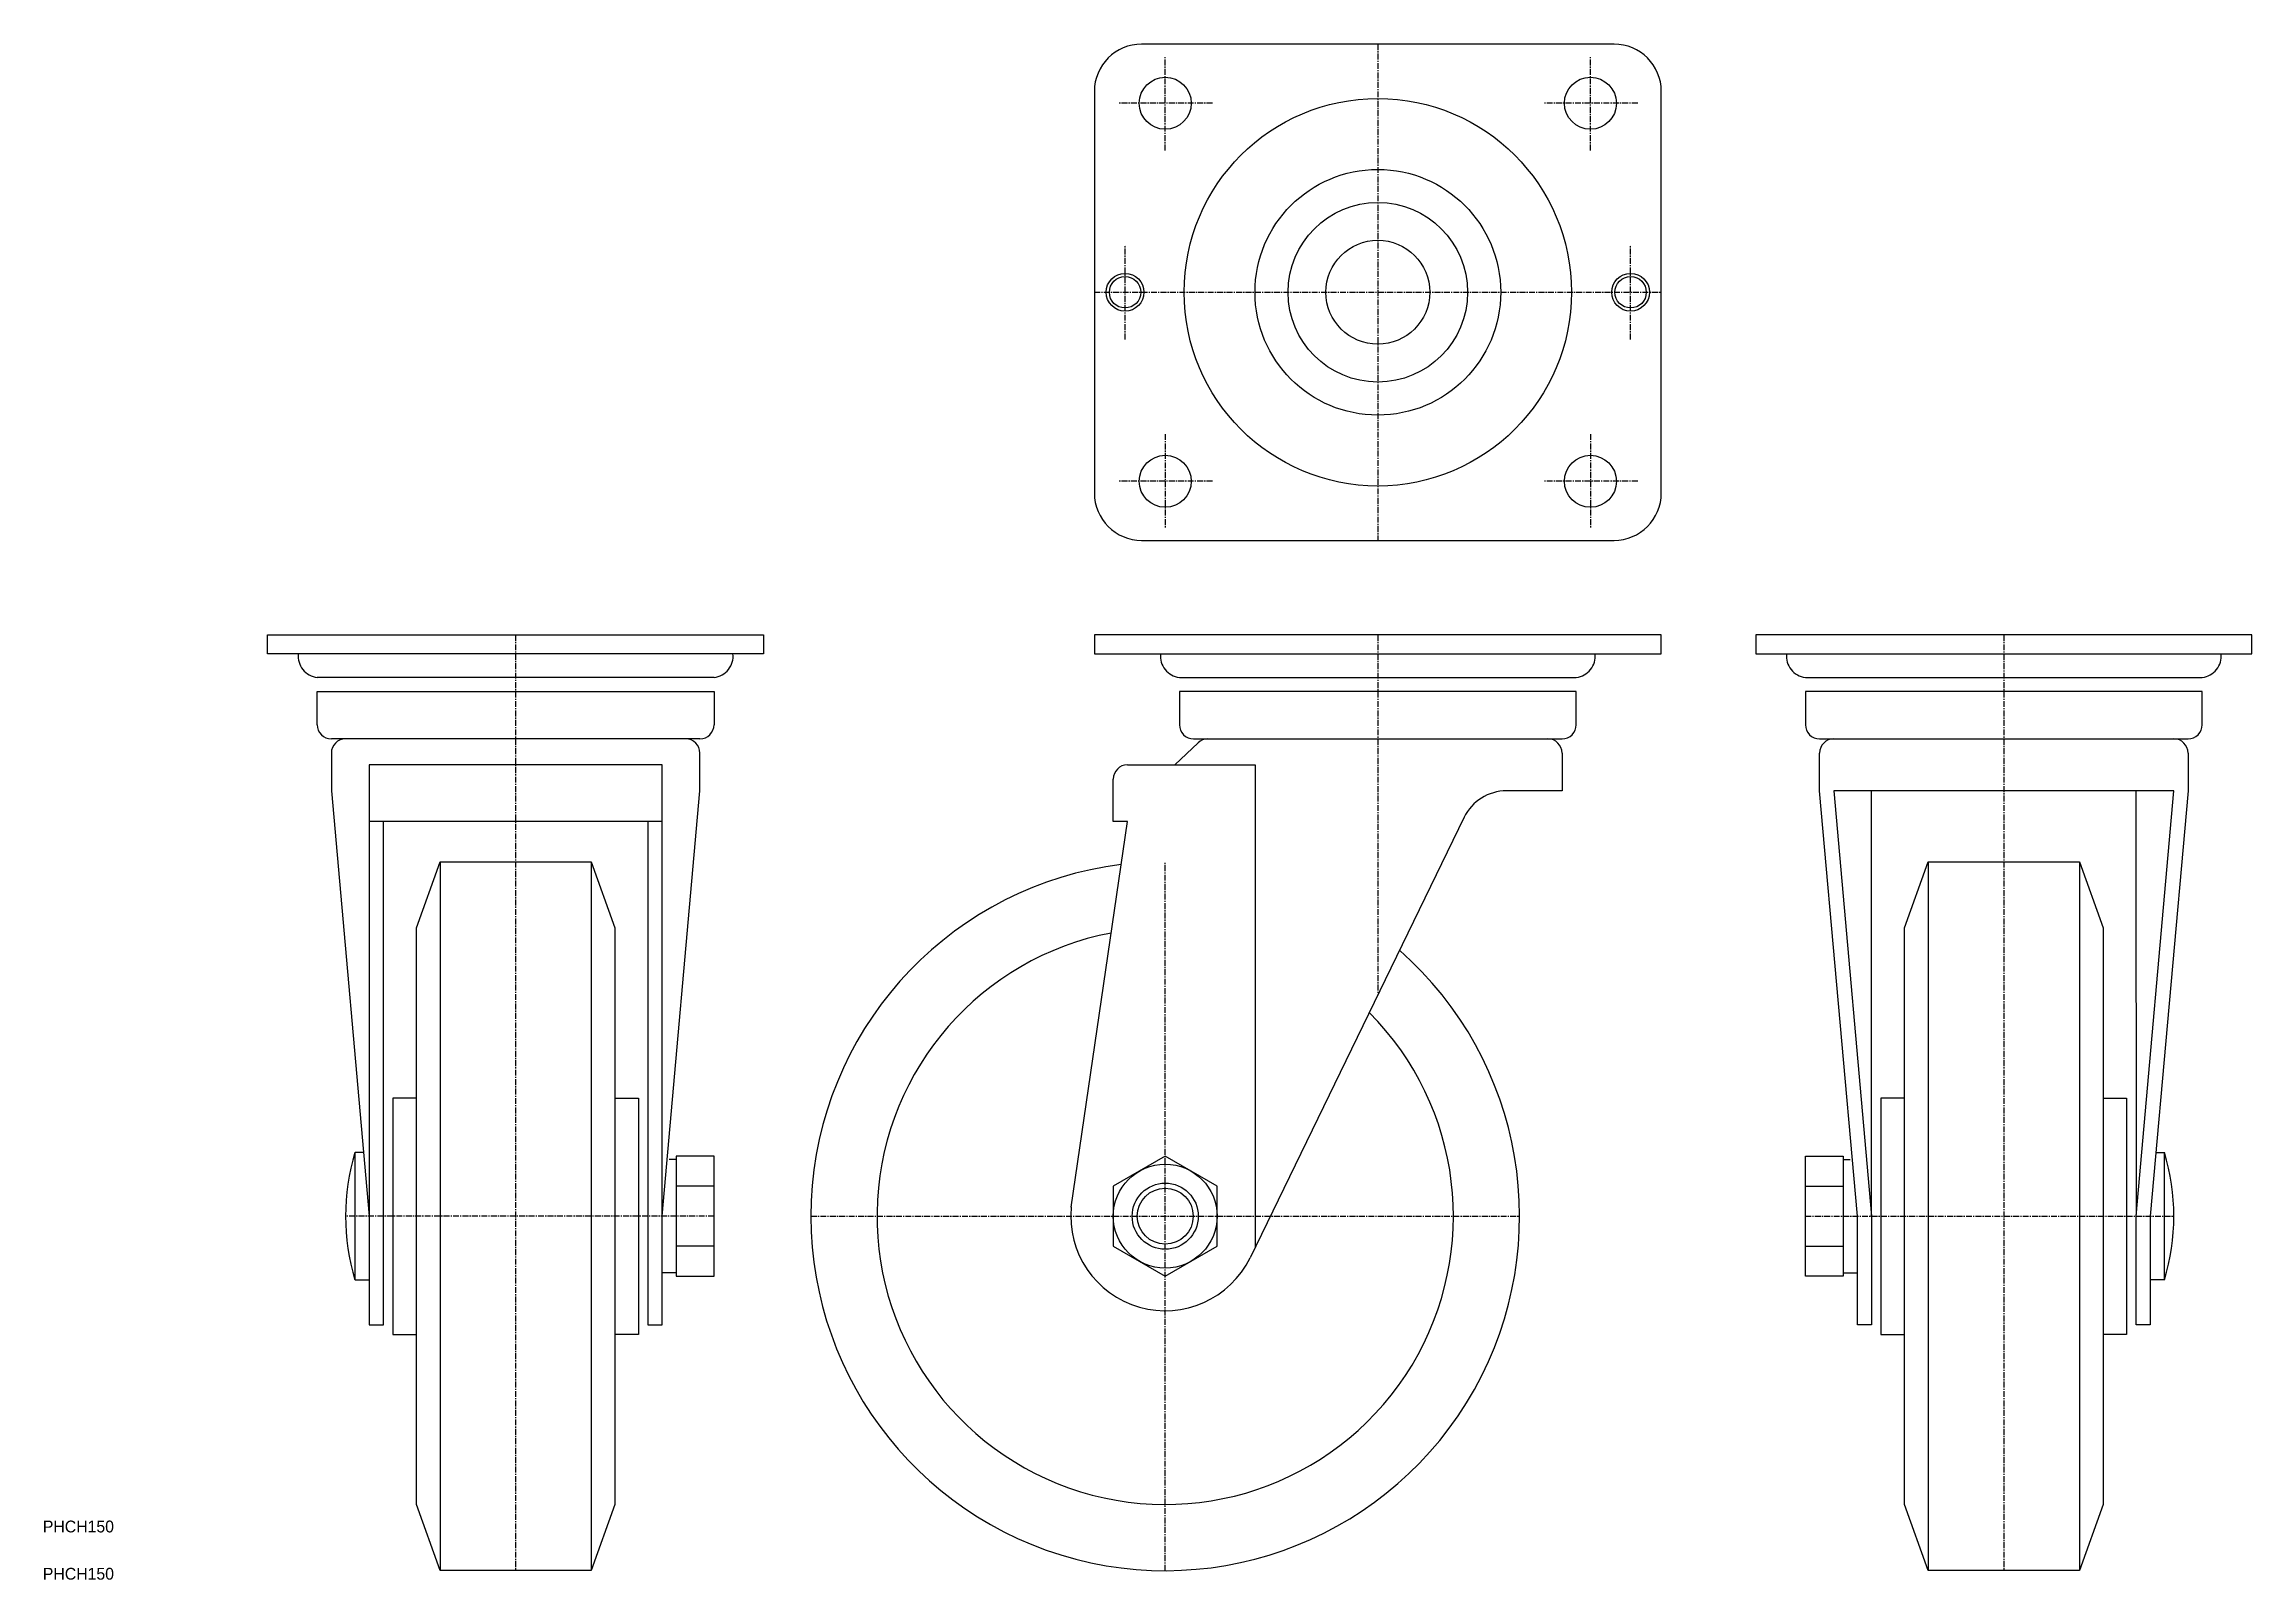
# Model space of a CAD drawing. Extents: x -60 to 408, y -20 to 305.
import ezdxf

# ---------------------------------------------------------------- set-up
doc = ezdxf.new("R2010")
doc.units = 0
doc.linetypes.add('CENTER', pattern=[2, 1.25, -0.25, 0.25, -0.25])
doc.linetypes.add('CENTER2', pattern=[28.575, 19.05, -3.175, 3.175, -3.175])
doc.layers.get('0').update_dxf_attribs({"linetype": 'CONTINUOUS'})
doc.layers.add('CENTER', color=1, linetype='CENTER2')

msp = doc.modelspace()

# ---------------------------------------------------------------- linework, layer by layer
at = {"color": 7, "linetype": 'CONTINUOUS'}
for p, q in [((272.57, 304.91), (172.57, 304.91)), ((162.57, 294.91), (162.57, 209.91)), ((282.57, 209.91), (282.57, 294.91)), ((172.57, 199.91), (272.57, 199.91)), ((-12.43, 175.91), (-12.43, 179.91)), ((-12.43, 179.91), (92.57, 179.91)), ((92.57, 179.91), (92.57, 175.91)), ((282.57, 179.91), (162.57, 179.91)), ((162.57, 179.91), (162.57, 175.91)), ((282.57, 175.91), (282.57, 179.91)), ((407.57, 179.91), (302.57, 179.91)), ((302.57, 179.91), (302.57, 175.91)), ((407.57, 175.91), (407.57, 179.91)), ((92.57, 175.91), (-12.43, 175.91)), ((162.57, 175.91), (282.57, 175.91)), ((302.57, 175.91), (407.57, 175.91)), ((82.07, 170.91), (-1.93, 170.91)), ((180.57, 170.91), (264.57, 170.91)), ((313.07, 170.91), (397.07, 170.91)), ((-1.93, 160.91), (-1.93, 167.91)), ((-1.93, 167.91), (82.07, 167.91)), ((82.07, 167.91), (82.07, 160.91)), ((264.57, 167.91), (180.57, 167.91)), ((180.57, 167.91), (180.57, 160.91)), ((264.57, 160.91), (264.57, 167.91)), ((397.07, 167.91), (313.07, 167.91)), ((313.07, 167.91), (313.07, 160.91)), ((397.07, 160.91), (397.07, 167.91)), ((79.07, 157.91), (1.07, 157.91)), ((1.07, 154.91), (1.07, 146.91)), ((76.07, 157.91), (4.07, 157.91)), ((79.07, 146.91), (79.07, 154.91)), ((179.57, 152.41), (184.51, 157.08)), ((183.57, 157.91), (261.57, 157.91)), ((186.57, 157.91), (258.57, 157.91)), ((261.57, 154.91), (261.57, 146.91)), ((316.07, 157.91), (394.07, 157.91)), ((316.07, 146.91), (316.07, 154.91)), ((319.07, 157.91), (391.07, 157.91)), ((394.07, 154.91), (394.07, 146.91)), ((71.07, 152.41), (9.07, 152.41)), ((9.07, 152.41), (9.07, 33.91)), ((71.07, 33.91), (71.07, 152.41)), ((169.57, 152.41), (179.57, 152.41)), ((179.57, 152.41), (196.57, 152.41)), ((196.57, 152.41), (196.57, 50.23)), ((1.07, 146.91), (9.07, 56.91)), ((71.07, 56.91), (79.07, 146.91)), ((166.57, 140.41), (166.57, 149.41)), ((261.57, 146.91), (249.8, 146.91)), ((324.07, 56.91), (316.07, 146.91)), ((391.07, 146.91), (319.07, 146.91)), ((319.07, 146.91), (327.07, 56.91)), ((327.07, 56.91), (327.07, 146.91)), ((383.12, 57.28), (383.07, 146.91)), ((383.07, 56.91), (391.07, 146.91)), ((394.07, 146.91), (386.07, 56.91)), ((71.07, 140.41), (9.07, 140.41)), ((12.07, 33.91), (12.07, 140.41)), ((68.07, 140.41), (68.07, 33.91)), ((157.66, 58.85), (169.57, 140.41)), ((169.57, 140.41), (166.57, 140.41)), ((240.82, 141.31), (195.53, 48.1)), ((19.07, 117.91), (24.07, 131.91)), ((24.07, 131.91), (24.07, -18.09)), ((24.07, 131.91), (56.07, 131.91)), ((56.07, 131.91), (56.07, -18.09)), ((56.07, 131.91), (61.07, 117.91)), ((334.07, 117.91), (339.07, 131.91)), ((339.07, 131.91), (339.07, -18.09)), ((339.07, 131.91), (371.07, 131.91)), ((371.07, 131.91), (371.07, -18.09)), ((371.07, 131.91), (376.07, 117.91)), ((19.07, -4.09), (19.07, 117.91)), ((61.07, 117.91), (61.07, -4.09)), ((334.07, -4.09), (334.07, 117.91)), ((376.07, 117.91), (376.07, -4.09)), ((19.07, 81.91), (14.07, 81.91)), ((14.07, 81.91), (14.07, 31.91)), ((61.07, 81.91), (66.07, 81.91)), ((66.07, 81.91), (66.07, 31.91)), ((334.07, 81.91), (329.07, 81.91)), ((329.07, 81.91), (329.07, 31.91)), ((376.07, 81.91), (381.07, 81.91)), ((381.07, 81.91), (381.07, 31.91)), ((6.07, 43.41), (6.07, 70.41)), ((7.87, 70.41), (6.07, 70.41)), ((387.27, 70.41), (389.07, 70.41)), ((389.07, 43.41), (389.07, 70.41)), ((74.07, 68.91), (72.59, 68.91)), ((82.07, 69.61), (74.07, 69.61)), ((74.07, 69.61), (74.07, 44.2)), ((82.07, 44.2), (82.07, 69.61)), ((177.57, 69.61), (166.57, 63.26)), ((188.57, 63.26), (177.57, 69.61)), ((313.07, 69.61), (321.07, 69.61)), ((313.07, 44.2), (313.07, 69.61)), ((321.07, 69.61), (321.07, 44.2)), ((321.07, 68.91), (322.55, 68.91)), ((82.07, 63.26), (74.07, 63.26)), ((166.57, 63.26), (166.57, 50.55)), ((188.57, 50.55), (188.57, 63.26)), ((313.07, 63.26), (321.07, 63.26)), ((324.07, 33.91), (324.07, 56.91)), ((327.07, 56.91), (327.07, 33.91)), ((383.07, 33.91), (383.07, 56.91)), ((386.07, 56.91), (386.07, 33.91)), ((82.07, 50.55), (74.07, 50.55)), ((166.57, 50.55), (177.57, 44.2)), ((177.57, 44.2), (188.57, 50.55)), ((313.07, 50.55), (321.07, 50.55)), ((6.07, 43.41), (9.07, 43.41)), ((74.07, 44.91), (71.07, 44.91)), ((74.07, 44.2), (82.07, 44.2)), ((321.07, 44.2), (313.07, 44.2)), ((321.07, 44.91), (324.07, 44.91)), ((389.07, 43.41), (386.07, 43.41)), ((9.07, 33.91), (12.07, 33.91)), ((68.07, 33.91), (71.07, 33.91)), ((327.07, 33.91), (324.07, 33.91)), ((386.07, 33.91), (383.07, 33.91)), ((14.07, 31.91), (19.07, 31.91)), ((66.07, 31.91), (61.07, 31.91)), ((329.07, 31.91), (334.07, 31.91)), ((381.07, 31.91), (376.07, 31.91)), ((24.07, -18.09), (19.07, -4.09)), ((61.07, -4.09), (56.07, -18.09)), ((339.07, -18.09), (334.07, -4.09)), ((376.07, -4.09), (371.07, -18.09)), ((56.07, -18.09), (24.07, -18.09)), ((371.07, -18.09), (339.07, -18.09))]:
    msp.add_line(p, q, dxfattribs=at)
for centre, radius in [((177.57, 292.41), 5.5), ((267.57, 292.41), 5.5), ((222.57, 252.41), 41), ((222.57, 252.41), 26), ((222.57, 252.41), 19), ((222.57, 252.41), 11), ((169.07, 252.41), 3.32), ((276.07, 252.41), 3.32), ((177.57, 212.41), 5.5), ((267.57, 212.41), 5.5), ((177.57, 56.91), 11), ((177.57, 56.91), 5.92)]:
    msp.add_circle(centre, radius, dxfattribs=at)
at = {"color": 3, "linetype": 'CONTINUOUS'}
for centre, radius in [((169.07, 252.41), 4), ((276.07, 252.41), 4), ((177.57, 56.91), 7)]:
    msp.add_circle(centre, radius, dxfattribs=at)
at = {"color": 7, "linetype": 'CONTINUOUS'}
for centre, radius, start, end in [((172.57, 294.91), 10, 90, 180), ((272.57, 294.91), 10, 360, 90), ((172.57, 209.91), 10, 180, 270), ((272.57, 209.91), 10, 270, 0), ((-1.43, 175.41), 4.53, 173.6598, 263.6599), ((81.57, 175.41), 4.53, 276.3401, 6.3402), ((181.07, 175.41), 4.53, 173.6598, 263.6599), ((264.07, 175.41), 4.53, 276.3401, 6.3402), ((313.57, 175.41), 4.53, 173.6598, 263.6599), ((396.57, 175.41), 4.53, 276.3401, 6.3402), ((1.07, 160.91), 3, 180, 270), ((79.07, 160.91), 3, 270, 0), ((183.57, 160.91), 3, 180, 270), ((261.57, 160.91), 3, 270, 0), ((316.07, 160.91), 3, 180, 270), ((394.07, 160.91), 3, 270, 0), ((4.07, 154.91), 3, 90, 180), ((76.07, 154.91), 3, 360, 90), ((186.57, 154.91), 3, 90, 133.4575), ((258.57, 154.91), 3, 360, 90), ((319.07, 154.91), 3, 90, 180), ((391.07, 154.91), 3, 360, 90), ((169.57, 149.41), 3, 90, 180), ((249.8, 136.91), 10, 90.0001, 153.8856), ((177.57, 56.91), 75, 97.1429, 48.6145), ((177.57, 56.91), 61, 100.8118, 44.941), ((50.63, 56.91), 46.56, 163.1461, 196.8539), ((344.51, 56.91), 46.56, 343.1461, 16.8539), ((177.57, 56.91), 20, 174.4103, 333.8856)]:
    msp.add_arc(centre, radius, start, end, dxfattribs=at)
at = {"layer": 'CENTER', "color": 1, "linetype": 'CENTER'}
for p, q in [((222.57, 304.91), (222.57, 199.91)), ((177.57, 282.41), (177.57, 302.41)), ((267.57, 282.41), (267.57, 302.41)), ((187.57, 292.41), (167.57, 292.41)), ((277.57, 292.41), (257.57, 292.41)), ((169.07, 242.41), (169.07, 262.41)), ((276.07, 242.41), (276.07, 262.41)), ((162.57, 252.41), (282.57, 252.41)), ((177.57, 222.41), (177.57, 202.41)), ((267.57, 222.41), (267.57, 202.41)), ((187.57, 212.41), (167.57, 212.41)), ((277.57, 212.41), (257.57, 212.41)), ((40.07, 179.91), (40.07, -18.09)), ((222.57, 179.91), (222.57, 103.74)), ((355.07, 179.91), (355.07, -18.09)), ((177.57, -18.09), (177.57, 131.91)), ((82.07, 56.91), (4.07, 56.91)), ((102.57, 56.91), (252.57, 56.91)), ((313.07, 56.91), (391.07, 56.91))]:
    msp.add_line(p, q, dxfattribs=at)

# ---------------------------------------------------------------- texts
at = {"color": 7, "linetype": 'CONTINUOUS'}
for p in [(-60, -10), (-60, -20)]:
    msp.add_text('PHCH150', height=2.5, dxfattribs=at).set_placement(p)

doc.saveas('drawing.dxf')
